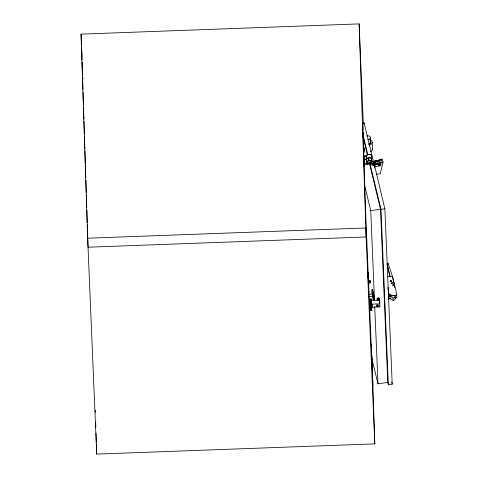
<?xml version="1.0" encoding="UTF-8"?>
<svg xmlns="http://www.w3.org/2000/svg" width="478" height="478" viewBox="0 0 478 478"><rect width="100%" height="100%" fill="white"/><g stroke="black" fill="none" stroke-linecap="round" stroke-linejoin="round"><path stroke-width="0.72" d="M372.643 293.976L372.96 296.145L372.643 293.976L368.49 294.597M371.083 163.112L370.593 161.086L374.184 162.12A1.147 0.771 -13.6 0 0 375.176 161.235L375.116 160.572L378.719 160.698A1.464 0.98 -13.6 0 1 379.287 160.895M375.176 161.235L375.116 160.572M375.015 165.633A2.008 1.35 -13.6 0 1 374.053 165.561L369.404 164.229A0.771 0.52 -13.6 0 1 369.141 163.536A0.771 0.52 -13.6 0 1 370.187 163.219L374.77 164.54A1.147 0.771 -13.6 0 0 375.756 163.655L375.702 162.992L379.305 163.118A1.452 0.974 -13.6 0 1 379.956 163.279M375.756 163.655L375.702 162.992M366.901 161.188A2.097 1.428 -1.9 0 0 367.134 161.349L367.235 164.653L367.313 161.241A1.87 1.273 -1.9 0 1 366.722 160.106L366.459 160.208A2.097 1.428 -1.9 0 0 366.632 160.889M366.483 160.094L366.566 163.5A2.097 1.428 -1.9 0 0 367.241 164.647M377.058 160.859L382.263 158.977L383.045 162.215L380.267 173.723L376.222 174.327M368.908 282.767L368.532 283.556M377.65 298.057C377.094 299.156 379.532 298.511 378.307 297.908M376.622 305.717L377.023 305.215L378.038 305.269A0.819 0.556 -1.9 0 1 378.074 306.063L377.064 306.189L376.622 305.717L376.634 306.123L377.076 306.589L377.919 306.559L378.301 305.657L377.865 305.185A0.819 0.556 -1.9 0 0 377.064 305.215M376.634 306.123L376.849 305.311A0.819 0.556 -1.9 0 0 376.885 306.105M377.919 306.559L378.301 305.657M363.895 160.052L363.704 154.974L363.967 157.011L367.857 154.537A3.065 2.079 -1.9 0 1 369.996 154.46L370.492 154.603A2.838 1.93 -1.9 0 1 371.615 155.368L371.806 160.65L371.508 158.708L370.032 157.889A2.832 1.924 -1.9 0 0 368.048 157.961L366.644 158.887L366.835 163.404A1.87 1.273 -1.9 0 0 367.421 164.534M363.776 157.119L366.781 155.302M364.075 160.297L366.387 158.798L363.877 160.214L363.943 162.359L364.075 160.303L367.964 157.836A3.065 2.079 -1.9 0 1 370.103 157.758L370.599 157.901A2.838 1.93 -1.9 0 1 371.723 158.66L371.806 160.65M370.235 161.881L370.552 160.913A1.392 0.938 -13.6 0 0 368.514 160.644A1.392 0.938 -13.6 0 0 368.299 162.173M378.803 299.246L379.054 298.905A0.98 0.723 -2.4 0 0 378.935 298.356M368.209 280.861L368.586 281.118L369.799 280.49L370.39 280.974L370.426 282.235C368.592 281.823 368.699 287.081 368.311 283.526M366.578 163.315L364.063 164.611M366.728 160.112L366.835 163.404L364.26 164.707L364.326 166.75L363.943 162.359M367.104 155.045L367.94 154.669A2.832 1.924 -1.9 0 1 369.924 154.597M369.799 280.49L369.835 281.757L368.622 282.379L368.245 282.122M377.542 160.793L380.064 159.742L380.195 160.285C379.168 161.994 373.426 161.349 374.011 163.225M378.134 163.237L380.655 162.185L380.912 165.758L374.519 166.708M374.656 166.691L374.585 165.006L380.787 162.729M374.585 165.006L375.774 164.958L383.045 162.215M362.862 123.145L364.152 122.954L374.071 164.056M378.672 164.826L379.926 164.641A0.681 0.46 -13.6 0 0 378.946 164.384A0.681 0.46 -13.6 0 0 378.976 165.185A0.681 0.46 -13.6 0 0 379.968 164.635A0.639 0.43 -13.6 0 0 378.97 164.402A0.639 0.43 -13.6 0 0 379 165.155A0.639 0.43 -13.6 0 0 379.926 164.635M374.495 300.59L370.725 210.661L380.506 209.203L369.679 164.342M384.856 208.767L392.211 384.175L388.339 384.754L380.99 209.34L384.856 208.767L374.501 165.251M368.801 296.766L372.96 296.145M388.309 296.294L396.107 295.129A0.884 0.651 -2.4 0 0 396.824 294.364L392.516 276.523A36.274 26.613 -2.4 0 0 387.311 276.481M389.94 296.235L395.079 295.47L395.163 296.007A2.832 2.079 -2.4 0 1 393.036 298.033L393.137 300.429L390.042 298.636L389.94 296.235L393.036 298.033M390.55 298.75L388.423 299.067L388.363 297.68M394.804 298.117L396.22 297.902A0.884 0.651 -2.4 0 0 396.937 297.137L396.423 294.998M371.699 357.777L377.984 383.828L387.766 382.37L380.41 206.956M368.144 277.593L367.994 272.311L368.251 272.484M363.531 140.741L363.244 133.93L363.77 133.906M371.92 355.172L374.794 443.871L96.705 454.1L87.659 238.205L81.051 34.129L359.133 23.9L363.316 123.694M366.393 158.893L366.536 155.589M87.659 238.205L365.742 227.976L374.794 443.871M370.289 301.086L370.205 298.989L371.328 298.947L371.77 310.706L371.37 300.315M377.202 298.129L377.267 300.154L379.651 300.07L379.801 303.524A0.621 0.454 -2.4 0 1 379.251 303.877L372.356 304.133A1.303 0.956 -2.4 0 0 371.525 304.57M371.394 300.525L379.663 300.22L379.896 306.619M377.034 305.621L377.387 305.609L377.429 306.577M377.387 305.609L378.319 306.057M371.657 307.898L371.651 307.665A1.303 0.956 -2.4 0 1 372.481 307.205L379.317 306.954A0.621 0.454 -2.4 0 0 379.896 306.619M368.006 272.693L368.753 292.99M375.212 160.966L378.815 161.092A1.464 0.98 -13.6 0 1 379.383 161.283M375.798 163.386L379.401 163.512A1.452 0.974 -13.6 0 1 379.747 163.554M368.383 160.859A0.771 0.52 -13.6 0 1 369.506 160.411L374.089 161.725A1.147 0.771 -13.6 0 0 375.081 160.841M370.48 162.281L373.473 163.141A2.008 1.35 -13.6 0 0 374.095 163.231M369.404 164.229L369.309 163.834A0.771 0.52 -13.6 0 1 369.046 163.141A0.771 0.52 -13.6 0 1 370.091 162.831L374.674 164.145A1.147 0.771 -13.6 0 0 375.666 163.261M372.165 164.653L373.36 165M369.363 160.835L369.058 160.805A0.771 0.52 -13.6 0 1 369.602 160.799L369.506 160.411M370.378 154.729L371.4 155.41L371.454 156.712M369.835 281.757L370.426 282.235M377.363 299.294L377.196 299.15A0.986 0.723 -2.4 0 1 377.076 298.601M379.651 300.07L378.881 298.069A1.07 0.783 -2.4 0 0 378.349 297.83M379.281 302.192L379.801 303.524M372.75 294.084L372.595 293.695L372.559 294.107M371.101 163.177L371.042 162.944A1.392 0.938 -13.6 0 0 369.333 162.526A1.392 0.938 -13.6 0 0 368.413 163.829A1.392 0.938 -13.6 0 0 370.121 164.247M381.187 159.138L381.964 162.371M378.719 160.698L378.815 161.092M379.305 163.118L379.401 163.512M379.251 164.175L379.287 165.071M376.634 160.626L376.73 161.02M377.22 163.046L377.309 163.44M375.158 162.389L375.463 163.655M374.089 161.725L374.184 162.12M374.674 164.145L374.77 164.54M373.844 162.52L374.172 163.87M373.473 163.141L373.378 162.747A2.008 1.35 -13.6 0 0 374.005 162.837M374.053 165.561L373.957 165.167A2.008 1.35 -13.6 0 0 374.585 165.257M370.091 162.831L370.187 163.219M362.951 134.599L367.839 154.854M368.538 157.752L369.237 160.644M370.109 164.265L380.99 209.34M363.047 136.845L367.409 154.938M368.108 157.83L368.807 160.722M387.078 263.587L390.12 276.194A0.615 0.454 -2.4 0 0 389.552 276.529M389.863 276.822L387.102 264.262M364.439 184.61L370.725 210.661M387.855 287.248L389.008 294.55L388.321 291.694M391.685 382.012L392.211 384.175M387.766 382.37L388.339 384.754M372.732 294.006L373.001 296.432L372.619 294.723M363.507 139.277L363.214 133.111L363.244 133.93M363.854 148.102L363.919 149.56M363.997 151.173L363.985 150.869M363.997 151.239L363.812 147.397M371.663 308.125L371.591 306.075L371.651 307.665L371.663 307.223M363.872 148.568L363.913 149.429M370.205 298.989L370.647 310.748L370.432 305.663M394.768 287.828L394.685 285.802L392.283 275.872L387.921 263.014L387.975 264.364M395.079 295.47L395.264 298.409A2.832 2.079 -2.4 0 1 393.137 300.429M392.516 276.523L392.534 276.893M380.655 162.185L380.709 163.398M380.064 159.742L380.118 160.955M374.429 164.94L374.603 168.035M373.981 162.496L374.041 163.685M379.502 302.347L378.899 298.535A1.07 0.783 -2.4 0 0 378.66 298.386M372.159 142.271L372.44 148.999M377.244 299.192L377.291 300.453M377.518 305.603L377.56 306.571M370.205 138.005L370.372 141.882M374.74 306.535L377.984 383.828M366.65 158.17L366.734 160.208M366.285 155.601L366.584 163.416M372.356 304.133L372.481 307.205M364.152 122.954L364.212 124.441M371.364 299.879L371.406 300.877M371.406 301.05L371.328 298.947M363.029 130.124L362.718 122.691L363.919 159.748M363.125 132.352L363.531 142.014M363.746 147.218L363.997 153.163M370.247 299.921L370.283 300.919M370.462 305.084L370.522 307.778M370.534 307.999L370.468 305.251M363.901 154.962L364.326 166.75M372.906 385.561L365.55 210.153L364.039 163.452M367.994 272.311L368.054 273.774M368.299 279.612L368.586 287.308M368.765 291.568L368.825 292.984M368.305 282.349L368.61 289.722M81.051 34.129L81.487 44.615M81.613 47.591L81.989 56.518M82.24 62.475L82.455 67.685M82.861 77.358L82.921 78.846M363.877 147.863L363.991 151M370.408 304.97L370.253 300.357M377.865 305.185L377.877 305.591M377.076 306.589L377.064 306.189A0.819 0.556 -1.9 0 0 377.907 306.153M371.502 158.099L371.585 160.656M371.645 307.235L371.657 307.641M371.561 344.058L371.657 347.022M359.133 23.9L366.124 236.974L88.036 247.204L87.773 239.006M95.283 410.154L95.355 412.389M95.672 422.074L95.839 427.284M96.03 433.247L96.323 442.186M96.395 444.415L96.705 454.1M81.427 43.122L81.499 45.356M81.571 47.591L81.983 60.252M82.055 62.487L82.461 75.154M82.539 77.388L82.921 89.302M83.017 92.284L83.405 104.198M83.501 107.18L83.889 119.094M83.961 121.328L84.367 133.989M84.439 136.224L84.851 148.885M84.923 151.12L85.335 163.781M85.383 165.274L85.789 177.936M85.867 180.17L86.273 192.831M86.345 195.066L86.757 207.727M86.829 209.962L87.241 222.623M87.313 224.857L87.719 237.518M370.068 280.729L370.103 281.99M368.084 272.693L368.221 277.706M390.819 298.541A0.825 0.603 -2.4 0 1 389.994 298.559M366.638 136.009A2.641 1.936 -2.4 0 1 370.378 137.323A2.641 1.936 -2.4 0 1 367.588 139.672M370.354 141.374A2.641 1.936 -2.4 0 1 368.466 144.159M370.169 141.446A2.438 1.792 -2.4 0 1 370.277 142.808M369.99 143.233A2.438 1.792 -2.4 0 1 369.034 143.854M372.243 289.65A5.622 0.55 81.5 0 1 373.617 294.215A5.622 0.55 81.5 0 1 374.011 300.566M372.487 296.563A5.622 0.55 81.5 0 0 373.79 299.849L373.766 298.947A5.622 0.55 81.5 0 0 372.858 292.225L372.601 291.084A5.622 0.55 81.5 0 0 372.063 293.683M376.879 305.902A0.819 0.556 -1.9 0 1 376.843 305.107A0.848 0.58 -1.9 0 1 378.032 305.066A0.819 0.556 -1.9 0 1 377.907 305.95M370.032 139.821A4.003 2.94 -2.4 0 1 372.141 142.653A4.003 2.94 -2.4 0 1 369.333 145.24M372.266 148.246A4.003 2.94 -2.4 0 1 370.564 151.634M370.229 141.464A2.438 1.792 -2.4 0 1 368.873 144.153M390.436 280.939C391.351 282.468 391.888 279.666 390.436 280.939M369.566 163.775L370.086 163.733L369.566 163.775M389.761 295.159C390.514 296.736 391.333 293.976 389.761 295.159M390.843 295.237C389.66 296.677 389.654 293.862 390.843 295.237M393.059 284.936C393.645 286.561 394.744 283.854 393.059 284.936M368.58 280.891L368.419 282.163L368.58 280.891M368.687 283.508L368.526 284.78L368.687 283.508M363.268 134.27L363.34 135.824L363.268 134.27M378.946 165.059A0.681 0.46 -13.6 0 0 379.938 164.51A0.681 0.46 -13.6 0 0 378.917 164.259A0.681 0.46 -13.6 0 0 378.946 165.059M378.905 165.006A0.633 0.424 -13.6 0 0 379.885 164.575A0.633 0.424 -13.6 0 0 379.012 164.247A0.633 0.424 -13.6 0 0 378.905 165.006M389.875 295.786A0.825 0.603 -2.4 0 0 391.118 295.237A0.825 0.603 -2.4 0 0 389.881 294.735A0.825 0.603 -2.4 0 0 389.875 295.786M390.508 281.506A0.825 0.603 -2.4 0 0 391.799 281.04A0.825 0.603 -2.4 0 0 390.628 280.461A0.825 0.603 -2.4 0 0 390.508 281.506M393.065 285.551A0.825 0.603 -2.4 0 0 394.398 285.139A0.825 0.603 -2.4 0 0 393.275 284.506A0.825 0.603 -2.4 0 0 393.065 285.551M391.733 283.574A0.902 0.663 -2.4 0 0 393.155 283.06A0.902 0.663 -2.4 0 0 391.87 282.426A0.902 0.663 -2.4 0 0 391.733 283.574"/></g></svg>
